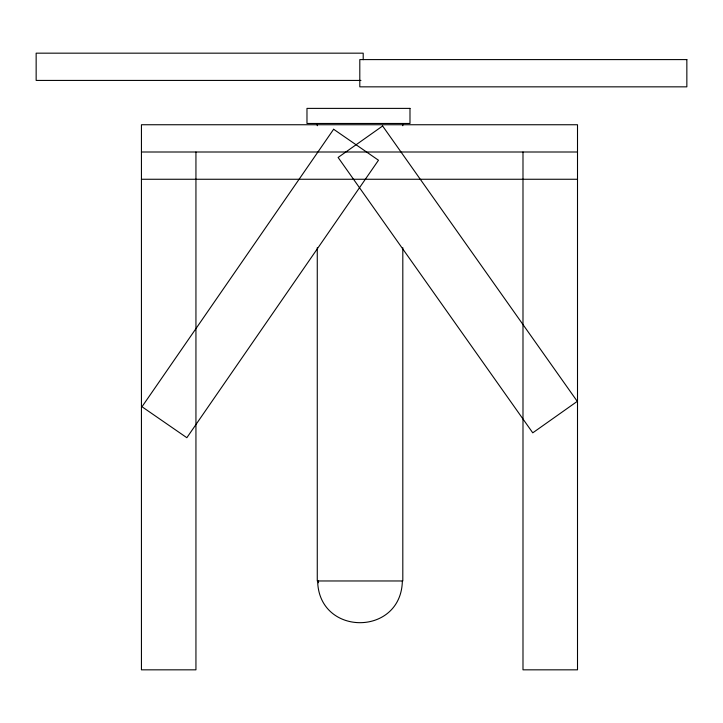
<?xml version="1.0" encoding="UTF-8"?>
<svg xmlns="http://www.w3.org/2000/svg" width="723" height="723" viewBox="0 0 723 723"><rect width="100%" height="100%" fill="white"/><g stroke="black" fill="none" stroke-linecap="round" stroke-linejoin="round"><path stroke-width="1.08" d="M402.35 580.967C401.247 636.583 318.744 636.583 317.641 580.967M360.949 80.425L36.15 80.425L36.15 53.168L363.199 53.168L363.199 59.711M141.437 152.002L577.505 152.002M141.437 179.259L577.505 179.259M318.237 580.967L318.545 582.756M522.991 152.002L522.991 669.832L577.505 669.832L577.505 124.745L141.437 124.745L141.437 669.832L195.942 669.832L195.942 152.002M402.81 123.47L402.81 125.73M402.81 247.727L402.81 580.967L317.27 580.967L317.27 247.727M317.27 123.47L317.27 125.73M333.628 129.254L141.997 406.742L186.85 437.713L378.481 160.235L333.628 129.254M382.621 125.992L338.111 157.46L532.761 432.833L577.27 401.364L382.621 125.992M686.85 59.593L359.801 59.593L359.801 86.841L686.85 86.841L686.85 59.593M409.986 108.387L306.977 108.387L306.977 123.47L409.986 123.47L409.986 108.387"/></g></svg>
